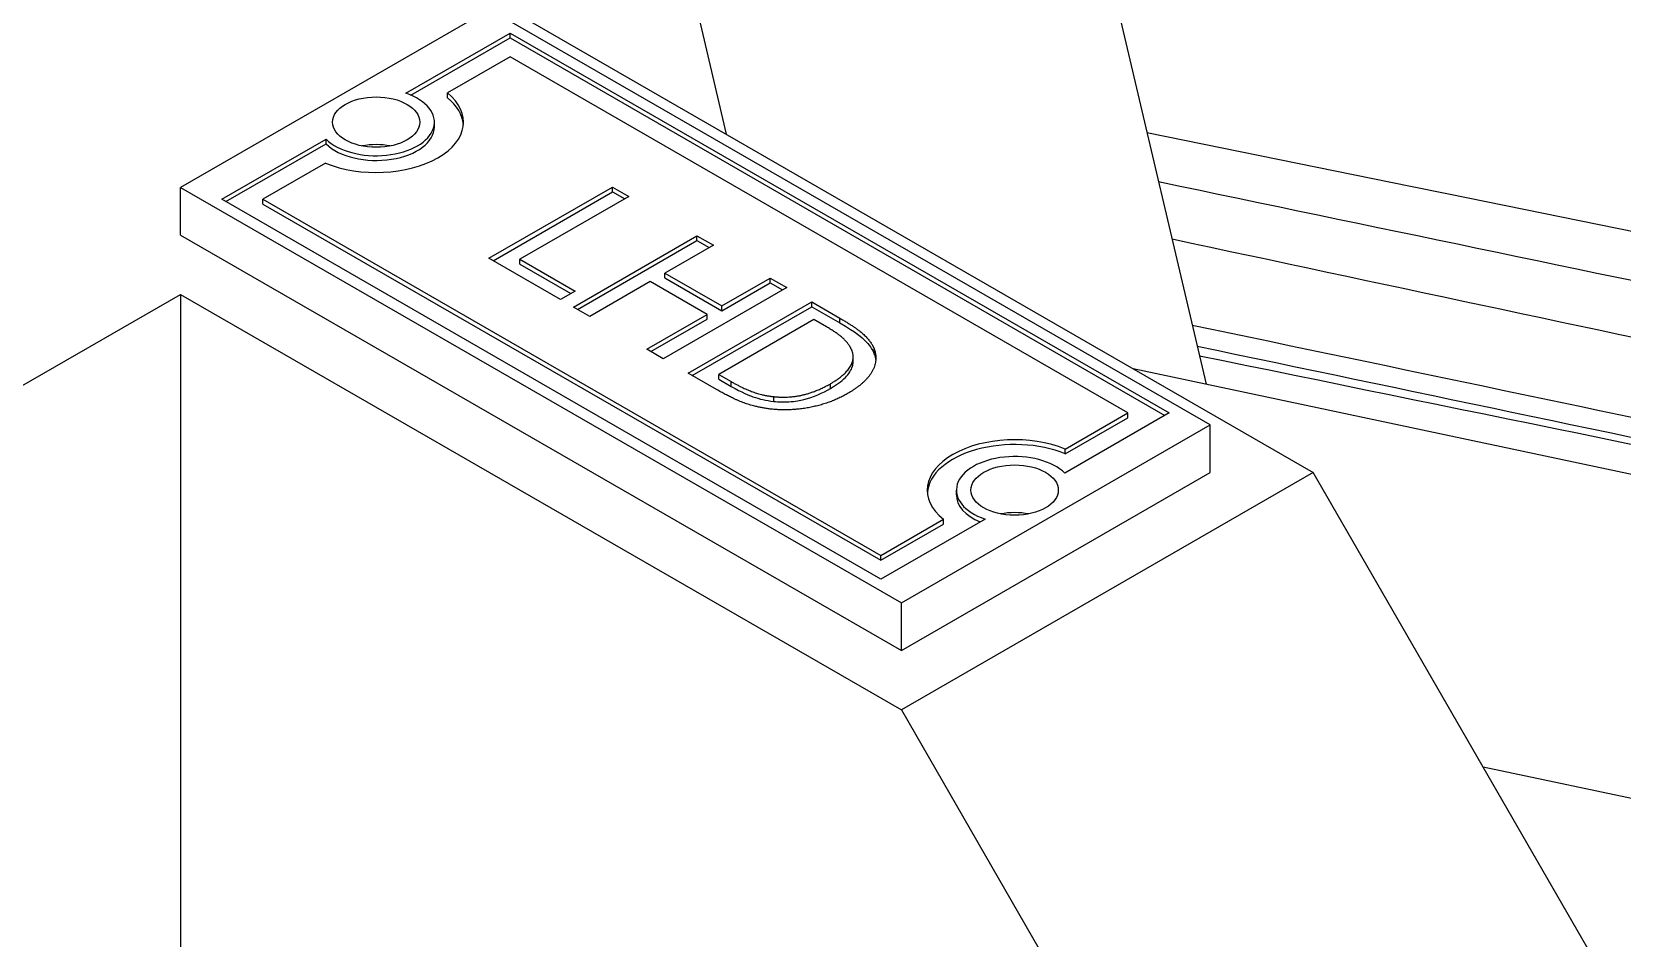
# Model space of a CAD drawing. Header units: millimetres. Extents: x 0 to 7722, y 0 to 5460.
# Drawn here: x 4555.2 to 4609.8, y 3573.7 to 3604.8 of the extents above; entities that cross this region are included whole.
import ezdxf

# ---------------------------------------------------------------- set-up
doc = ezdxf.new("R2010")
doc.units = ezdxf.units.MM
doc.header["$LTSCALE"] = 5
doc.layers.get('0').update_dxf_attribs({"linetype": 'CONTINUOUS'})

# ---------------------------------------------------------------- blocks, each defined once
blk = doc.blocks.new('RWFWFWEWEFWEFWEF')
for p, q in [((3.889, 4.269), (88.742, -44.594)), ((78.338, -13.021), (85.065, -41.562)), ((65.611, -20.351), (68.589, -32.989)), ((60.458, -28.707), (49.851, -34.815)), ((85.206, -42.959), (60.458, -28.707)), ((57.584, -31.584), (61.165, -29.522)), ((57.755, -31.649), (61.165, -29.685)), ((61.165, -29.685), (61.165, -29.522)), ((61.165, -29.522), (83.792, -42.552)), ((61.165, -29.685), (83.65, -42.634)), ((61.165, -30.336), (59.014, -31.575)), ((82.378, -42.552), (61.165, -30.336)), ((59.014, -31.738), (59.014, -31.575)), ((58.569, -32.739), (58.569, -32.576)), ((51.265, -35.222), (54.846, -33.161)), ((54.846, -33.324), (54.846, -33.161)), ((51.407, -35.304), (54.846, -33.324)), ((54.83, -33.984), (52.679, -35.222)), ((49.851, -34.815), (74.6, -49.067)), ((49.851, -36.45), (49.851, -34.815)), ((60.438, -37.247), (64.68, -34.804)), ((64.68, -34.804), (65.244, -35.128)), ((64.68, -34.967), (64.68, -34.804)), ((73.893, -48.253), (51.265, -35.222)), ((52.679, -35.222), (73.893, -47.438)), ((52.679, -35.386), (52.679, -35.222)), ((52.679, -35.386), (73.893, -47.602)), ((60.58, -37.329), (64.68, -34.967)), ((65.244, -35.128), (61.503, -37.282)), ((64.68, -34.967), (65.102, -35.21)), ((49.851, -36.45), (74.6, -50.702)), ((63.339, -38.918), (67.582, -36.475)), ((67.582, -36.638), (67.582, -36.475)), ((67.582, -36.475), (68.146, -36.799)), ((63.481, -39), (67.582, -36.638)), ((68.146, -36.799), (66.482, -37.758)), ((67.582, -36.638), (68.004, -36.881)), ((62.896, -38.662), (60.438, -37.247)), ((61.503, -37.282), (63.398, -38.373)), ((61.503, -37.446), (61.503, -37.282)), ((61.503, -37.446), (63.256, -38.455)), ((65.98, -38.047), (63.903, -39.243)), ((67.933, -39.171), (65.98, -38.047)), ((66.482, -37.758), (68.435, -38.882)), ((66.482, -37.921), (66.482, -37.758)), ((66.482, -37.921), (68.435, -39.046)), ((68.435, -38.882), (70.099, -37.924)), ((68.435, -39.046), (70.099, -38.087)), ((70.099, -38.087), (70.099, -37.924)), ((70.099, -37.924), (70.663, -38.249)), ((70.099, -38.087), (70.521, -38.33)), ((39.244, -44.594), (49.851, -38.486)), ((49.851, -38.486), (74.6, -52.738)), ((49.851, -38.486), (49.851, -71.188)), ((63.398, -38.373), (62.896, -38.662)), ((70.663, -38.249), (66.42, -40.692)), ((67.279, -41.187), (71.522, -38.744)), ((71.522, -38.744), (72.488, -39.3)), ((71.522, -38.907), (71.522, -38.744)), ((63.903, -39.243), (63.339, -38.918)), ((65.856, -40.367), (67.933, -39.171)), ((67.421, -41.269), (71.522, -38.907)), ((67.933, -39.335), (67.933, -39.171)), ((68.435, -39.046), (68.435, -38.882)), ((71.522, -38.907), (72.488, -39.464)), ((72.488, -39.464), (72.488, -39.3)), ((65.998, -40.449), (67.933, -39.335)), ((71.598, -39.349), (68.331, -41.23)), ((72.027, -39.597), (71.598, -39.349)), ((66.42, -40.692), (65.856, -40.367)), ((73.671, -40.533), (73.671, -40.369)), ((72.944, -40.791), (72.944, -40.627)), ((68.256, -41.749), (67.279, -41.187)), ((68.331, -41.23), (68.761, -41.478)), ((68.331, -41.394), (68.331, -41.23)), ((68.331, -41.394), (68.761, -41.641)), ((68.761, -41.641), (68.761, -41.478)), ((82.555, -41.031), (160.88, -57.583)), ((70.216, -42.154), (70.216, -41.991)), ((72.162, -41.715), (72.162, -41.551)), ((83.792, -42.552), (80.212, -44.614)), ((80.227, -43.791), (82.378, -42.552)), ((82.378, -42.715), (82.378, -42.552)), ((74.6, -49.067), (85.206, -42.959)), ((80.227, -43.954), (82.378, -42.715)), ((85.206, -44.594), (85.206, -42.959)), ((80.227, -43.954), (80.227, -43.791)), ((88.742, -44.594), (74.6, -52.738)), ((74.6, -50.702), (85.206, -44.594)), ((99.349, -62.965), (88.742, -44.594)), ((76.489, -45.362), (76.489, -45.199)), ((77.473, -46.191), (73.893, -48.253)), ((73.893, -47.438), (76.044, -46.2)), ((73.893, -47.602), (76.044, -46.363)), ((76.044, -46.363), (76.044, -46.2)), ((73.893, -47.602), (73.893, -47.438)), ((74.6, -50.702), (74.6, -49.067)), ((74.6, -52.738), (85.206, -71.109)), ((207.266, -78.517), (94.579, -54.705))]:
    blk.add_line(p, q)
for centre, major_axis, start_param, end_param in [((56.569, -32.576), (3, 0), 4.094439, 6.901135), ((56.569, -32.576), (2, 0), 3.674311, 7.321264), ((56.569, -32.739), (3, 0), 0.047341, 0.61795), ((56.569, -32.739), (2, 0), 3.674311, 6.283185), ((56.569, -34.211), (-1.5, 0), 4.383688, 5.04109), ((78.489, -45.199), (-3, 0), 4.094439, 6.901135), ((78.489, -45.362), (-3, 0), 4.094439, 6.235845), ((78.489, -45.199), (-2, 0), 3.674311, 7.321264), ((78.489, -45.362), (-2, 0), 0, 0.935575), ((78.489, -46.834), (-1.5, 0), 4.383688, 5.04109)]:
    blk.add_ellipse(centre, major_axis=major_axis, ratio=0.575862, start_param=start_param, end_param=end_param)
for centre in [(56.569, -32.576), (78.489, -45.199)]:
    blk.add_ellipse(centre, major_axis=(1.5, 0), ratio=0.575862)
for points, degree in [([(193.686, -31.461), (160.103, -24.35), (126.503, -17.271), (92.886, -10.228)], 3), ([(83.428, -34.617), (98.023, -37.659), (112.615, -40.693), (127.206, -43.718)], 3), ([(88.317, -35.636), (88.317, -35.636), (88.317, -35.636), (88.317, -35.636)], 3), ([(89.229, -35.826), (89.229, -35.826), (89.229, -35.826), (89.229, -35.826)], 3), ([(126.519, -45.648), (112.315, -42.646), (98.107, -39.628), (83.894, -36.593)], 3), ([(72.488, -39.3), (73.086, -39.644), (73.588, -40.139), (73.671, -40.369)], 2), ([(72.894, -40.389), (72.801, -40.181), (72.409, -39.817), (72.027, -39.597)], 2), ([(84.588, -39.537), (98.785, -42.505), (112.985, -45.491), (127.19, -48.492)], 3), ([(72.162, -41.551), (72.65, -41.27), (73.018, -40.686), (72.894, -40.389)], 2), ([(73.671, -40.369), (73.808, -40.761), (73.361, -41.537), (72.743, -41.894)], 2), ([(127.94, -49.349), (113.543, -46.307), (99.15, -43.281), (84.761, -40.273)], 3), ([(73.671, -40.533), (73.696, -40.604), (73.712, -40.677), (73.719, -40.749)], 3), ([(136.919, -51.247), (119.559, -47.698), (102.199, -44.15), (84.839, -40.601)], 3), ([(68.761, -41.478), (69.136, -41.694), (69.824, -41.951), (70.216, -41.991)], 2), ([(70.099, -42.418), (69.573, -42.349), (68.772, -42.046), (68.256, -41.749)], 2), ([(72.743, -41.894), (72.162, -42.228), (70.755, -42.496), (70.099, -42.418)], 2), ([(70.216, -41.991), (70.711, -42.046), (71.666, -41.836), (72.162, -41.551)], 2)]:
    blk.add_open_spline(points, degree=degree)
for points, knots in [([(83.03, -32.926), (110.628, -38.544), (138.226, -44.162), (165.825, -49.78), (170.99, -50.832), (176.155, -51.883), (181.319, -52.935)], [0.1333536, 0.1333536, 0.1333536, 0.1333536, 0.255, 0.255, 0.255, 0.2777643, 0.2777643, 0.2777643, 0.2777643]), ([(72.488, -39.464), (73.059, -39.792), (73.258, -39.977), (73.488, -40.204), (73.611, -40.365), (73.671, -40.533)], [-0.1367622, -0.1367622, -0.1367622, -0.1367622, -0.0893187, -0.0893187, 0, 0, 0, 0]), ([(72.162, -41.715), (72.359, -41.601), (72.541, -41.473), (72.797, -41.213), (72.883, -41.084), (72.936, -40.896), (72.944, -40.843), (72.944, -40.791)], [-0.2259112, -0.2259112, -0.2259112, -0.2259112, -0.1419617, -0.1419617, -0.0701832, -0.0701832, -0.0423239, -0.0423239, -0.0423239, -0.0423239]), ([(68.761, -41.641), (69.123, -41.85), (69.378, -41.949), (69.724, -42.075), (69.96, -42.128), (70.216, -42.154)], [-0.1224501, -0.1224501, -0.1224501, -0.1224501, -0.0777469, -0.0777469, 0, 0, 0, 0]), ([(70.216, -42.154), (70.388, -42.173), (70.561, -42.178), (70.954, -42.155), (71.13, -42.12), (71.589, -42.009), (71.899, -41.866), (72.162, -41.715)], [-0.179043, -0.179043, -0.179043, -0.179043, -0.1490167, -0.1490167, -0.1113346, -0.1113346, 0, 0, 0, 0])]:
    blk.add_open_spline(points, degree=3, knots=knots)

msp = doc.modelspace()

# ---------------------------------------------------------------- block references
msp.add_blockref('RWFWFWEWEFWEFWEF', (4510.5, 3634.26))

doc.saveas('drawing.dxf')
